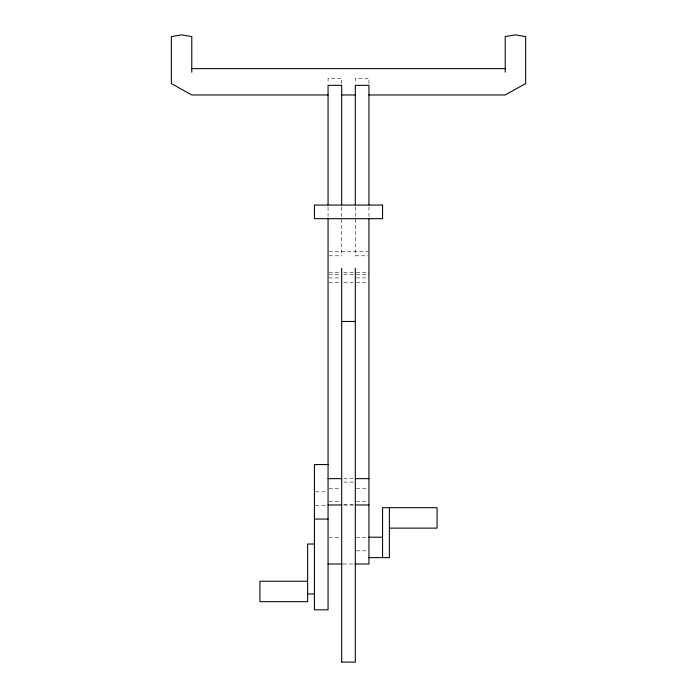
<?xml version="1.0" encoding="UTF-8"?>
<svg xmlns="http://www.w3.org/2000/svg" width="697" height="697" viewBox="0 0 697 697"><rect width="100%" height="100%" fill="white"/><g stroke="black" fill="none" stroke-linecap="round" stroke-linejoin="round"><path stroke-width="0.52" stroke-dasharray="3.48 2.61" d="M329.132 251.6L367.868 251.6M329.106 255.808L341.687 255.808M355.313 255.808L367.894 255.808M329.106 272.666L340.641 272.666M343.787 272.666L353.213 272.666M356.359 272.666L368.94 272.666M329.106 274.4L340.641 274.4M343.787 274.4L353.213 274.4M356.359 274.4L368.94 274.4M329.106 277.92L340.641 277.92M356.359 277.92L367.894 277.92M329.106 282.302L340.641 282.302M343.787 282.302L353.213 282.302M356.359 282.302L367.894 282.302M343.787 478.647L353.213 478.56M343.787 482.089L353.213 482.089M329.106 488.283L340.641 488.283M356.359 488.283L367.894 488.283M315.48 491.812L327.006 491.812M329.106 501.439L340.641 501.439M356.359 501.439L367.894 501.439M343.787 504.889L353.213 504.889M343.787 504.968L353.213 504.968M315.48 505.438L327.006 505.438M329.106 537.657L340.641 537.657M356.359 537.657L367.894 537.657M356.359 550.822L367.894 550.822M343.124 563.986L353.876 563.986M368.94 83.614L368.94 78.273L355.313 78.273L355.313 83.614M368.94 206.992L368.94 217.891M355.313 206.992L355.313 255.973M341.687 83.614L341.687 78.273L328.06 78.273L328.06 83.614M341.687 206.992L341.687 255.973M328.06 206.992L328.06 217.891"/><path stroke-width="1.05" d="M191.788 68.637L505.212 68.637M328.06 94.966L191.788 94.966L171.34 83.57L171.34 36.61L181.56 34.85L191.788 36.61L191.788 72.166M341.687 94.966L355.313 94.966M368.94 94.966L505.212 94.966L525.66 83.57L525.66 36.61L515.44 34.85L505.212 36.61L505.212 72.166M341.687 321.465L355.313 321.465M328.06 464.55L314.434 464.55L314.434 609.831L328.06 609.831L328.06 218.692M328.06 478.647L341.687 478.647M355.313 478.647L368.94 478.647M328.06 504.968L341.687 504.968M355.313 504.968L368.94 504.968M314.434 519.065L328.06 519.065M389.379 528.134L437.08 528.134L437.08 507.686L382.566 507.686L382.566 557.635M368.94 537.195L382.566 537.195M314.434 544.008L307.621 544.008L307.621 601.677L259.92 601.677L259.92 581.237L307.621 581.237M368.94 557.635L389.379 557.635L389.379 507.686M328.06 563.986L342.044 563.986M354.956 563.986L368.94 563.986L368.94 218.692M307.621 593.957L314.434 593.957M341.687 662.072L355.313 662.15L355.313 268.284M368.94 204.831L368.94 85.33L355.313 85.33L355.313 204.831M341.687 204.831L341.687 85.33L328.06 85.33L328.06 204.831M341.687 268.284L341.687 662.15M382.566 205.066L314.434 205.066L314.434 218.692L382.566 218.692L382.566 205.066"/></g></svg>
